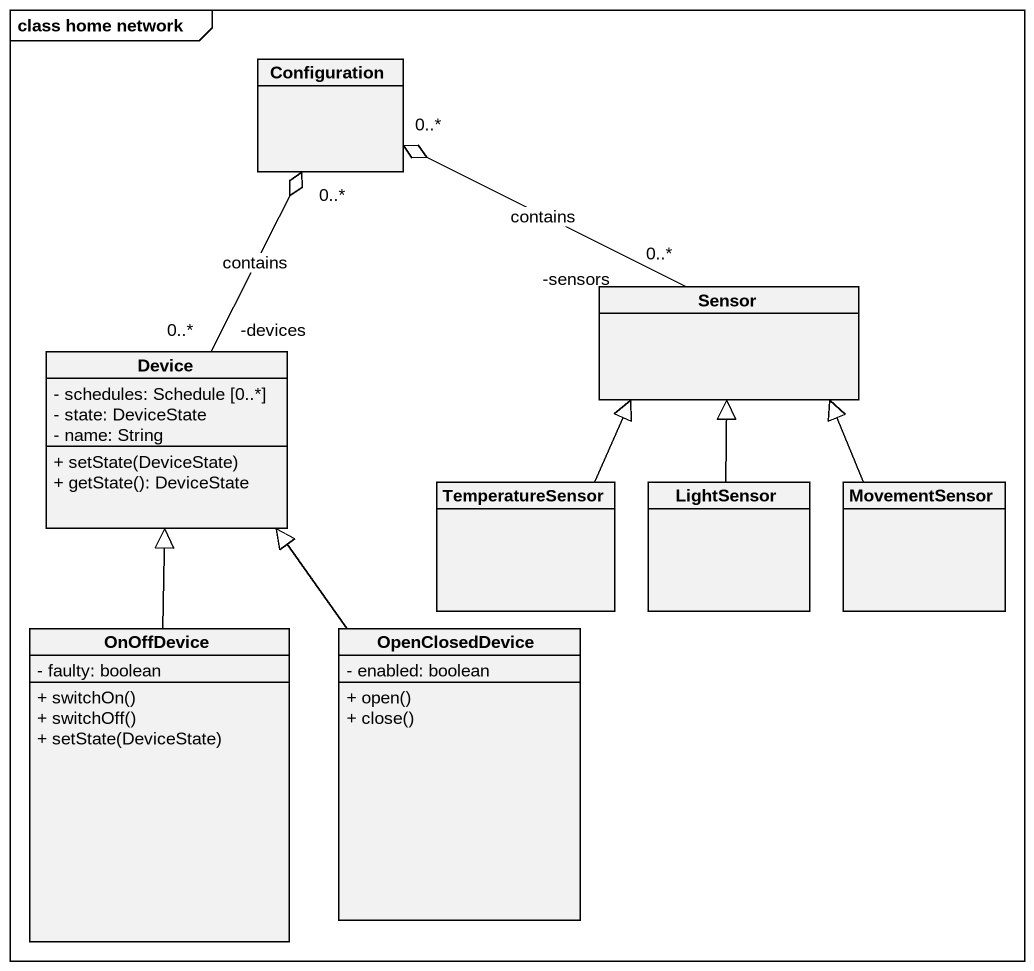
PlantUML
@startuml
mainframe class home network
hide circle
hide empty members
skinparam classAttributeIconSize 0
class Configuration
class Sensor
class Device {
  - schedules: Schedule [0..*]
  - state: DeviceState
  - name: String
  + setState(DeviceState)
  + getState(): DeviceState
}
class TemperatureSensor
class LightSensor
class MovementSensor
class OnOffDevice {
  - faulty: boolean
  + switchOn()
  + switchOff()
  + setState(DeviceState)
}
class OpenClosedDevice {
  - enabled: boolean
  + open()
  + close()
}
Sensor "-sensors\n0..*" -left-o "0..*" Configuration : contains
Device "-devices\n0..*" -up-o "0..*" Configuration : contains
TemperatureSensor -up-|> Sensor
LightSensor -up-|> Sensor
MovementSensor -up-|> Sensor
OnOffDevice -up-|> Device
OpenClosedDevice -up-|> Device
@enduml
